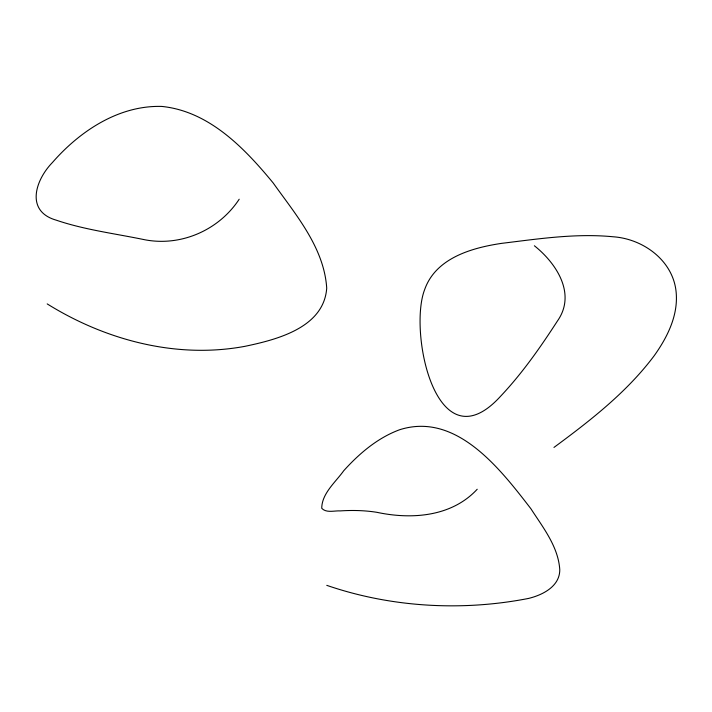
<?xml version="1.0" encoding="UTF-8"?>
<svg xmlns="http://www.w3.org/2000/svg" width="712" height="712" viewBox="0 0 712 712"><rect width="100%" height="100%" fill="white"/><g stroke="black" fill="none" stroke-linecap="round" stroke-linejoin="round"><path stroke-width="1.07" d="M239.196 199.218C218.575 230.67 179.7 247.322 142.827 239.357C113.884 233.429 84.239 229.691 56.186 220.15C25.107 211.224 35.342 180.029 52.448 162.496C79.753 131.159 118.877 105.118 161.873 106.435C209.132 111.259 244.572 148.203 273.168 182.948C295.747 214.668 324.102 247.625 326.719 288.146C323.862 327.707 277.004 339.597 244.99 346.317C176.62 359.088 105.545 340.211 47.197 303.899M477.209 489.242C451.648 516.841 411.634 519.716 376.942 512.328C364.829 510.388 352.52 510.112 340.3 510.904C334.32 510.54 326.363 513.254 321.744 508.306C321.771 493.469 335.619 482.131 343.709 470.757C359.266 453.508 377.618 437.844 399.672 429.728C456.561 411.652 500.607 469.511 530.912 508.76C542.989 527.503 558.306 546.638 559.774 569.733C559.837 586.457 542.535 595.036 528.491 598.445C461.919 611.448 391.013 607.425 326.772 585.344M553.963 447.43C590.373 420.534 626.836 392.259 654.186 355.751C667.171 337.533 678.144 315.879 676.204 292.872C673.659 260.939 643.461 238.796 613.05 236.767C575.848 233.144 538.503 238.885 501.613 243.362C471.709 247.82 435.566 258.055 424.557 289.855C408.448 332.05 436.109 466.841 500.492 396.353C522.127 373.453 540.328 347.447 557.407 321.041C576.56 293.976 556.437 263.342 534.383 245.765"/></g></svg>
